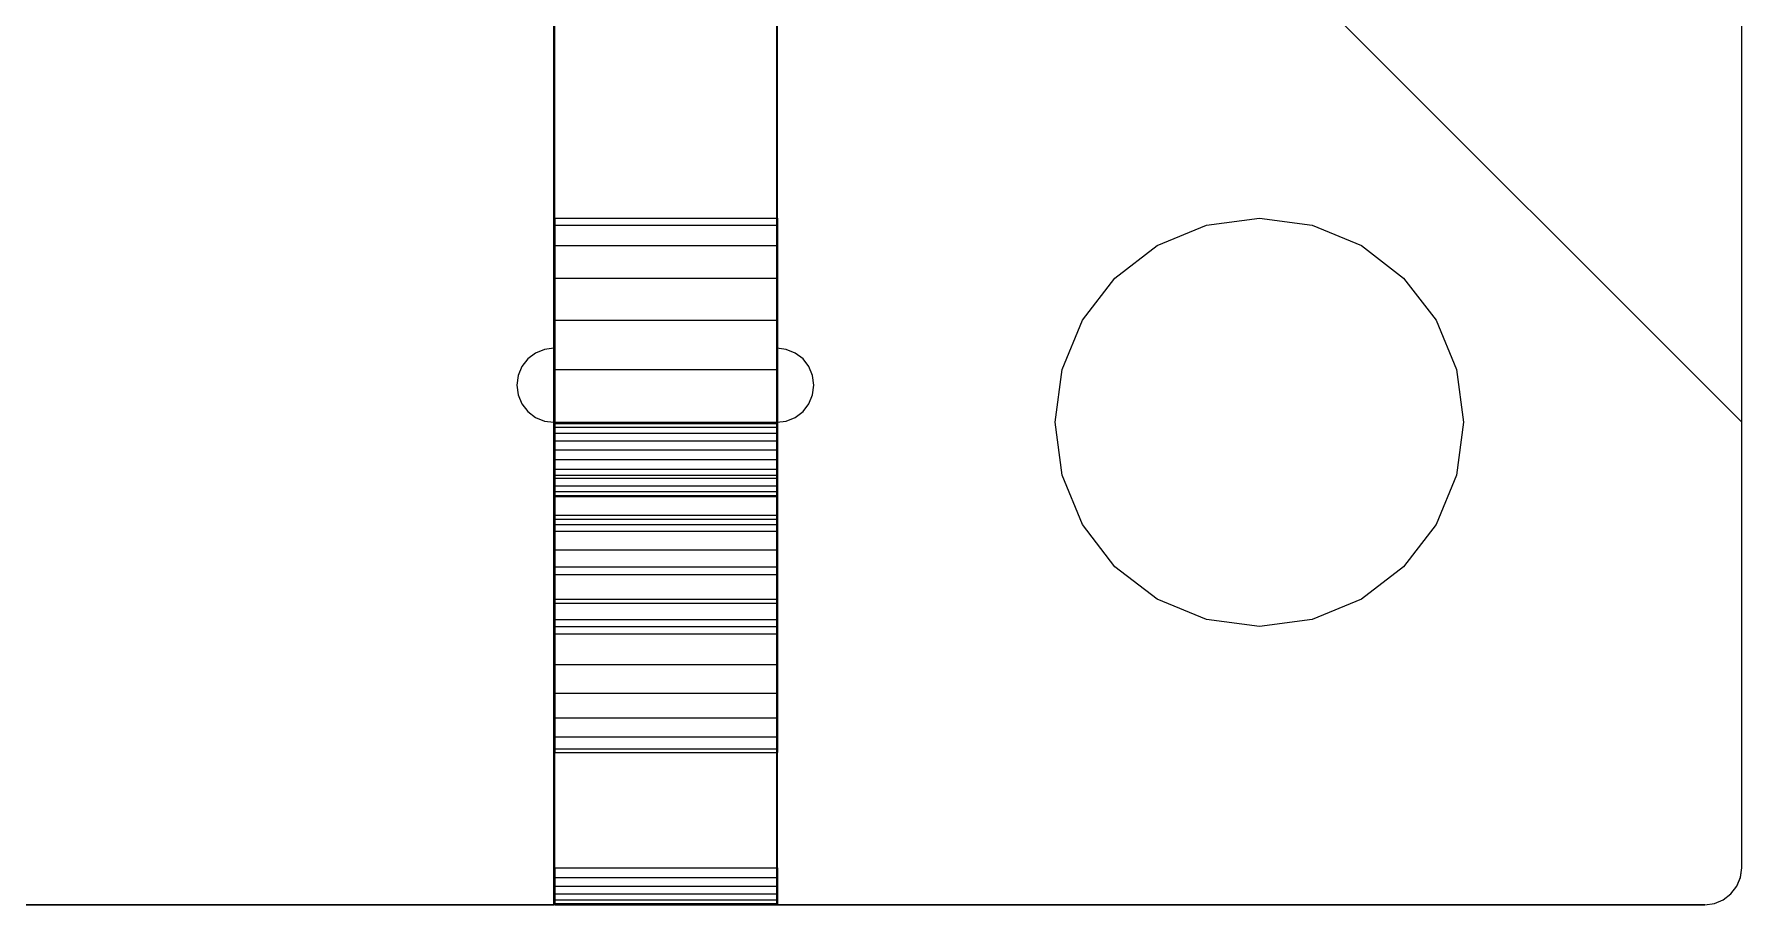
# Model space of a CAD drawing. Header units: metres. Extents: x 0 to 29.2, y 0 to 29.2.
# Drawn here: x 14.6 to 29.21, y 0 to 7.45 of the extents above; entities that cross this region are included whole.
import ezdxf

# ---------------------------------------------------------------- set-up
doc = ezdxf.new("R2010")
doc.units = ezdxf.units.M

msp = doc.modelspace()

# ---------------------------------------------------------------- linework, layer by layer
at = {"layer": 'Flat node sheet#1'}
for p, q in [((19.05, 29.21, 20.955), (19.05, 4.763, 20.955)), ((19.05, 29.21, 19.05), (19.05, 4.763, 19.05)), ((20.955, 4.763, 20.955), (20.955, 29.21, 20.955)), ((20.955, 4.763, 19.05), (20.955, 29.21, 19.05)), ((19.057, 0.318, 29.209), (19.057, 28.893, 29.206)), ((20.962, 0.318, 29.209), (20.962, 28.893, 29.206)), ((19.05, 0, 10.16), (19.05, 24.448, 10.16)), ((19.05, 0, 8.255), (19.05, 24.448, 8.255)), ((20.955, 0, 10.16), (20.955, 24.448, 10.16)), ((20.955, 0, 8.255), (20.955, 24.448, 8.255)), ((19.057, 0.318, -0.001), (19.057, 8.255, -0.001)), ((20.962, 0.318, -0.001), (20.962, 8.255, -0.001)), ((25.083, 8.255, 10.16), (29.21, 4.128, 10.16)), ((25.083, 8.255, 8.255), (29.21, 4.128, 8.255)), ((29.21, 0.318, 20.955), (29.21, 8.255, 20.955)), ((29.21, 0.318, 19.05), (29.21, 8.255, 19.05)), ((19.057, 5.814, 25.533), (19.057, 5.874, 25.081)), ((19.057, 5.874, 25.081), (19.057, 5.814, 24.629)), ((19.057, 5.874, 25.081), (20.962, 5.874, 25.081)), ((20.962, 5.814, 25.533), (20.962, 5.874, 25.081)), ((20.962, 5.874, 25.081), (20.962, 5.814, 24.629)), ((24.631, 5.814, 10.16), (25.083, 5.874, 10.16)), ((24.631, 5.814, 8.255), (25.083, 5.874, 8.255)), ((24.631, 5.814, 20.955), (25.083, 5.874, 20.955)), ((24.631, 5.814, 19.05), (25.083, 5.874, 19.05)), ((25.083, 5.874, 10.16), (25.534, 5.814, 10.16)), ((25.083, 5.874, 8.255), (25.534, 5.814, 8.255)), ((25.083, 5.874, 10.16), (25.083, 5.874, 8.255)), ((25.083, 5.874, 20.955), (25.534, 5.814, 20.955)), ((25.083, 5.874, 19.05), (25.534, 5.814, 19.05)), ((25.083, 5.874, 20.955), (25.083, 5.874, 19.05)), ((19.057, 5.64, 25.954), (19.057, 5.814, 25.533)), ((19.057, 5.814, 24.629), (19.057, 5.64, 24.208)), ((19.057, 5.814, 25.533), (20.962, 5.814, 25.533)), ((19.057, 5.814, 24.629), (20.962, 5.814, 24.629)), ((20.962, 5.64, 25.954), (20.962, 5.814, 25.533)), ((20.962, 5.814, 24.629), (20.962, 5.64, 24.208)), ((24.209, 5.64, 10.16), (24.631, 5.814, 10.16)), ((24.209, 5.64, 8.255), (24.631, 5.814, 8.255)), ((24.209, 5.64, 20.955), (24.631, 5.814, 20.955)), ((24.209, 5.64, 19.05), (24.631, 5.814, 19.05)), ((24.631, 5.814, 10.16), (24.631, 5.814, 8.255)), ((24.631, 5.814, 20.955), (24.631, 5.814, 19.05)), ((25.534, 5.814, 10.16), (25.956, 5.64, 10.16)), ((25.534, 5.814, 8.255), (25.956, 5.64, 8.255)), ((25.534, 5.814, 10.16), (25.534, 5.814, 8.255)), ((25.534, 5.814, 20.955), (25.956, 5.64, 20.955)), ((25.534, 5.814, 19.05), (25.956, 5.64, 19.05)), ((25.534, 5.814, 20.955), (25.534, 5.814, 19.05)), ((19.057, 5.362, 26.316), (19.057, 5.64, 25.954)), ((19.057, 5.64, 24.208), (19.057, 5.362, 23.847)), ((19.057, 5.64, 25.954), (20.962, 5.64, 25.954)), ((19.057, 5.64, 24.208), (20.962, 5.64, 24.208)), ((20.962, 5.362, 26.316), (20.962, 5.64, 25.954)), ((20.962, 5.64, 24.208), (20.962, 5.362, 23.847)), ((23.848, 5.362, 10.16), (24.209, 5.64, 10.16)), ((23.848, 5.362, 8.255), (24.209, 5.64, 8.255)), ((23.848, 5.362, 20.955), (24.209, 5.64, 20.955)), ((23.848, 5.362, 19.05), (24.209, 5.64, 19.05)), ((24.209, 5.64, 10.16), (24.209, 5.64, 8.255)), ((24.209, 5.64, 20.955), (24.209, 5.64, 19.05)), ((25.956, 5.64, 10.16), (26.317, 5.362, 10.16)), ((25.956, 5.64, 8.255), (26.317, 5.362, 8.255)), ((25.956, 5.64, 10.16), (25.956, 5.64, 8.255)), ((25.956, 5.64, 20.955), (26.317, 5.362, 20.955)), ((25.956, 5.64, 19.05), (26.317, 5.362, 19.05)), ((25.956, 5.64, 20.955), (25.956, 5.64, 19.05)), ((19.057, 5.001, 26.594), (19.057, 5.362, 26.316)), ((19.057, 5.362, 23.847), (19.057, 5.001, 23.569)), ((19.057, 5.362, 26.316), (20.962, 5.362, 26.316)), ((19.057, 5.362, 23.847), (20.962, 5.362, 23.847)), ((20.962, 5.001, 26.594), (20.962, 5.362, 26.316)), ((20.962, 5.362, 23.847), (20.962, 5.001, 23.569)), ((23.57, 5.001, 10.16), (23.848, 5.362, 10.16)), ((23.57, 5.001, 8.255), (23.848, 5.362, 8.255)), ((23.57, 5.001, 20.955), (23.848, 5.362, 20.955)), ((23.57, 5.001, 19.05), (23.848, 5.362, 19.05)), ((23.848, 5.362, 10.16), (23.848, 5.362, 8.255)), ((23.848, 5.362, 20.955), (23.848, 5.362, 19.05)), ((26.317, 5.362, 10.16), (26.595, 5.001, 10.16)), ((26.317, 5.362, 8.255), (26.595, 5.001, 8.255)), ((26.317, 5.362, 10.16), (26.317, 5.362, 8.255)), ((26.317, 5.362, 20.955), (26.595, 5.001, 20.955)), ((26.317, 5.362, 19.05), (26.595, 5.001, 19.05)), ((26.317, 5.362, 20.955), (26.317, 5.362, 19.05)), ((19.057, 5.001, 23.569), (19.057, 4.579, 23.395)), ((19.057, 4.579, 26.768), (19.057, 5.001, 26.594)), ((19.057, 5.001, 26.594), (20.962, 5.001, 26.594)), ((19.057, 5.001, 23.569), (20.962, 5.001, 23.569)), ((20.962, 5.001, 23.569), (20.962, 4.579, 23.395)), ((20.962, 4.579, 26.768), (20.962, 5.001, 26.594)), ((23.396, 4.579, 10.16), (23.57, 5.001, 10.16)), ((23.396, 4.579, 8.255), (23.57, 5.001, 8.255)), ((23.396, 4.579, 20.955), (23.57, 5.001, 20.955)), ((23.396, 4.579, 19.05), (23.57, 5.001, 19.05)), ((23.57, 5.001, 10.16), (23.57, 5.001, 8.255)), ((23.57, 5.001, 20.955), (23.57, 5.001, 19.05)), ((26.595, 5.001, 10.16), (26.769, 4.579, 10.16)), ((26.595, 5.001, 8.255), (26.769, 4.579, 8.255)), ((26.595, 5.001, 10.16), (26.595, 5.001, 8.255)), ((26.595, 5.001, 20.955), (26.769, 4.579, 20.955)), ((26.595, 5.001, 19.05), (26.769, 4.579, 19.05)), ((26.595, 5.001, 20.955), (26.595, 5.001, 19.05)), ((18.891, 4.72, 20.955), (18.825, 4.67, 20.955)), ((18.891, 4.72, 19.05), (18.825, 4.67, 19.05)), ((18.968, 4.752, 20.955), (18.891, 4.72, 20.955)), ((18.968, 4.752, 19.05), (18.891, 4.72, 19.05)), ((18.891, 4.72, 20.955), (18.891, 4.72, 19.05)), ((19.05, 4.763, 20.955), (18.968, 4.752, 20.955)), ((19.05, 4.763, 19.05), (18.968, 4.752, 19.05)), ((18.968, 4.752, 20.955), (18.968, 4.752, 19.05)), ((19.05, 4.763, 20.955), (19.05, 4.763, 19.05)), ((21.037, 4.752, 20.955), (20.955, 4.763, 20.955)), ((21.037, 4.752, 19.05), (20.955, 4.763, 19.05)), ((20.955, 4.763, 20.955), (20.955, 4.763, 19.05)), ((21.114, 4.72, 20.955), (21.037, 4.752, 20.955)), ((21.114, 4.72, 19.05), (21.037, 4.752, 19.05)), ((21.037, 4.752, 20.955), (21.037, 4.752, 19.05)), ((21.18, 4.67, 20.955), (21.114, 4.72, 20.955)), ((21.18, 4.67, 19.05), (21.114, 4.72, 19.05)), ((21.114, 4.72, 20.955), (21.114, 4.72, 19.05)), ((18.775, 4.604, 20.955), (18.743, 4.527, 20.955)), ((18.775, 4.604, 19.05), (18.743, 4.527, 19.05)), ((18.825, 4.67, 20.955), (18.775, 4.604, 20.955)), ((18.825, 4.67, 19.05), (18.775, 4.604, 19.05)), ((18.775, 4.604, 20.955), (18.775, 4.604, 19.05)), ((18.825, 4.67, 20.955), (18.825, 4.67, 19.05)), ((19.057, 4.579, 23.395), (19.057, 4.128, 23.335)), ((19.057, 4.128, 26.828), (19.057, 4.579, 26.768)), ((19.057, 4.579, 23.395), (20.962, 4.579, 23.395)), ((19.057, 4.579, 26.768), (20.962, 4.579, 26.768)), ((20.962, 4.579, 23.395), (20.962, 4.128, 23.335)), ((20.962, 4.128, 26.828), (20.962, 4.579, 26.768)), ((21.23, 4.604, 20.955), (21.18, 4.67, 20.955)), ((21.23, 4.604, 19.05), (21.18, 4.67, 19.05)), ((21.18, 4.67, 20.955), (21.18, 4.67, 19.05)), ((21.262, 4.527, 20.955), (21.23, 4.604, 20.955)), ((21.262, 4.527, 19.05), (21.23, 4.604, 19.05)), ((21.23, 4.604, 20.955), (21.23, 4.604, 19.05)), ((23.336, 4.128, 10.16), (23.396, 4.579, 10.16)), ((23.336, 4.128, 8.255), (23.396, 4.579, 8.255)), ((23.336, 4.128, 20.955), (23.396, 4.579, 20.955)), ((23.336, 4.128, 19.05), (23.396, 4.579, 19.05)), ((23.396, 4.579, 10.16), (23.396, 4.579, 8.255)), ((23.396, 4.579, 20.955), (23.396, 4.579, 19.05)), ((26.769, 4.579, 10.16), (26.829, 4.128, 10.16)), ((26.769, 4.579, 8.255), (26.829, 4.128, 8.255)), ((26.769, 4.579, 10.16), (26.769, 4.579, 8.255)), ((26.769, 4.579, 20.955), (26.829, 4.128, 20.955)), ((26.769, 4.579, 19.05), (26.829, 4.128, 19.05)), ((26.769, 4.579, 20.955), (26.769, 4.579, 19.05)), ((18.743, 4.527, 20.955), (18.733, 4.445, 20.955)), ((18.743, 4.527, 19.05), (18.733, 4.445, 19.05)), ((18.733, 4.445, 20.955), (18.743, 4.363, 20.955)), ((18.733, 4.445, 19.05), (18.743, 4.363, 19.05)), ((18.733, 4.445, 20.955), (18.733, 4.445, 19.05)), ((18.743, 4.527, 20.955), (18.743, 4.527, 19.05)), ((21.273, 4.445, 20.955), (21.262, 4.527, 20.955)), ((21.273, 4.445, 19.05), (21.262, 4.527, 19.05)), ((21.262, 4.527, 20.955), (21.262, 4.527, 19.05)), ((21.262, 4.363, 20.955), (21.273, 4.445, 20.955)), ((21.262, 4.363, 19.05), (21.273, 4.445, 19.05)), ((21.273, 4.445, 20.955), (21.273, 4.445, 19.05)), ((18.743, 4.363, 20.955), (18.775, 4.286, 20.955)), ((18.743, 4.363, 19.05), (18.775, 4.286, 19.05)), ((18.743, 4.363, 20.955), (18.743, 4.363, 19.05)), ((18.775, 4.286, 20.955), (18.825, 4.22, 20.955)), ((18.775, 4.286, 19.05), (18.825, 4.22, 19.05)), ((18.775, 4.286, 20.955), (18.775, 4.286, 19.05)), ((21.18, 4.22, 20.955), (21.23, 4.286, 20.955)), ((21.18, 4.22, 19.05), (21.23, 4.286, 19.05)), ((21.23, 4.286, 20.955), (21.262, 4.363, 20.955)), ((21.23, 4.286, 19.05), (21.262, 4.363, 19.05)), ((21.23, 4.286, 20.955), (21.23, 4.286, 19.05)), ((21.262, 4.363, 20.955), (21.262, 4.363, 19.05)), ((18.825, 4.22, 20.955), (18.891, 4.17, 20.955)), ((18.825, 4.22, 19.05), (18.891, 4.17, 19.05)), ((18.825, 4.22, 20.955), (18.825, 4.22, 19.05)), ((18.891, 4.17, 20.955), (18.968, 4.138, 20.955)), ((18.891, 4.17, 19.05), (18.968, 4.138, 19.05)), ((18.891, 4.17, 20.955), (18.891, 4.17, 19.05)), ((18.968, 4.138, 20.955), (19.05, 4.128, 20.955)), ((18.968, 4.138, 19.05), (19.05, 4.128, 19.05)), ((18.968, 4.138, 20.955), (18.968, 4.138, 19.05)), ((19.05, 4.128, 20.955), (20.955, 4.128, 20.955)), ((19.05, 4.128, 19.05), (20.955, 4.128, 19.05)), ((19.05, 4.128, 20.955), (19.05, 4.128, 19.05)), ((19.057, 4.128, 23.335), (19.057, 3.676, 23.395)), ((19.057, 3.676, 26.768), (19.057, 4.128, 26.828)), ((19.057, 4.128, 20.954), (19.057, 4.128, 19.049)), ((19.057, 0, 14.604), (19.057, 4.128, 19.049)), ((19.057, 4.128, 20.954), (19.057, 4.117, 21.036)), ((19.057, 4.128, 20.954), (20.962, 4.128, 20.954)), ((19.057, 4.128, 19.049), (20.962, 4.128, 19.049)), ((19.057, 4.128, 23.335), (20.962, 4.128, 23.335)), ((19.057, 4.128, 26.828), (20.962, 4.128, 26.828)), ((19.057, 4.117, 21.036), (19.057, 4.085, 21.113)), ((19.057, 4.117, 21.036), (20.962, 4.117, 21.036)), ((20.955, 4.128, 20.955), (21.037, 4.138, 20.955)), ((20.955, 4.128, 19.05), (21.037, 4.138, 19.05)), ((20.955, 4.128, 20.955), (20.955, 4.128, 19.05)), ((20.962, 4.128, 20.954), (20.962, 4.117, 21.036)), ((20.962, 4.128, 20.954), (20.962, 4.128, 19.049)), ((20.962, 0, 14.604), (20.962, 4.128, 19.049)), ((20.962, 4.128, 23.335), (20.962, 3.676, 23.395)), ((20.962, 3.676, 26.768), (20.962, 4.128, 26.828)), ((20.962, 4.117, 21.036), (20.962, 4.085, 21.113)), ((21.037, 4.138, 20.955), (21.114, 4.17, 20.955)), ((21.037, 4.138, 19.05), (21.114, 4.17, 19.05)), ((21.037, 4.138, 20.955), (21.037, 4.138, 19.05)), ((21.114, 4.17, 20.955), (21.18, 4.22, 20.955)), ((21.114, 4.17, 19.05), (21.18, 4.22, 19.05)), ((21.114, 4.17, 20.955), (21.114, 4.17, 19.05)), ((21.18, 4.22, 20.955), (21.18, 4.22, 19.05)), ((23.396, 3.676, 10.16), (23.336, 4.128, 10.16)), ((23.396, 3.676, 8.255), (23.336, 4.128, 8.255)), ((23.336, 4.128, 10.16), (23.336, 4.128, 8.255)), ((23.396, 3.676, 20.955), (23.336, 4.128, 20.955)), ((23.396, 3.676, 19.05), (23.336, 4.128, 19.05)), ((23.336, 4.128, 20.955), (23.336, 4.128, 19.05)), ((26.829, 4.128, 10.16), (26.769, 3.676, 10.16)), ((26.829, 4.128, 8.255), (26.769, 3.676, 8.255)), ((26.829, 4.128, 20.955), (26.769, 3.676, 20.955)), ((26.829, 4.128, 19.05), (26.769, 3.676, 19.05)), ((26.829, 4.128, 10.16), (26.829, 4.128, 8.255)), ((26.829, 4.128, 20.955), (26.829, 4.128, 19.05)), ((29.21, 0.318, 10.16), (29.21, 4.128, 10.16)), ((29.21, 0.318, 8.255), (29.21, 4.128, 8.255)), ((29.21, 4.128, 10.16), (29.21, 4.128, 8.255)), ((19.057, 4.085, 21.113), (19.057, 4.035, 21.178)), ((19.057, 4.085, 21.113), (20.962, 4.085, 21.113)), ((19.057, 4.035, 21.178), (19.057, 3.969, 21.229)), ((19.057, 4.035, 21.178), (20.962, 4.035, 21.178)), ((19.057, 3.969, 21.229), (19.057, 3.892, 21.26)), ((19.057, 3.969, 21.229), (20.962, 3.969, 21.229)), ((20.962, 4.085, 21.113), (20.962, 4.035, 21.178)), ((20.962, 4.035, 21.178), (20.962, 3.969, 21.229)), ((20.962, 3.969, 21.229), (20.962, 3.892, 21.26)), ((19.057, 3.892, 21.26), (19.057, 3.81, 21.271)), ((19.057, 3.892, 21.26), (20.962, 3.892, 21.26)), ((19.057, 3.81, 21.271), (19.057, 3.728, 21.26)), ((19.057, 3.81, 21.271), (20.962, 3.81, 21.271)), ((20.962, 3.892, 21.26), (20.962, 3.81, 21.271)), ((20.962, 3.81, 21.271), (20.962, 3.728, 21.26)), ((19.057, 3.728, 21.26), (19.057, 3.651, 21.229)), ((19.057, 3.728, 21.26), (20.962, 3.728, 21.26)), ((19.057, 3.676, 23.395), (19.057, 3.254, 23.569)), ((19.057, 3.254, 26.594), (19.057, 3.676, 26.768)), ((19.057, 3.676, 23.395), (20.962, 3.676, 23.395)), ((19.057, 3.676, 26.768), (20.962, 3.676, 26.768)), ((20.962, 3.728, 21.26), (20.962, 3.651, 21.229)), ((20.962, 3.676, 23.395), (20.962, 3.254, 23.569)), ((20.962, 3.254, 26.594), (20.962, 3.676, 26.768)), ((23.57, 3.254, 10.16), (23.396, 3.676, 10.16)), ((23.57, 3.254, 8.255), (23.396, 3.676, 8.255)), ((23.396, 3.676, 10.16), (23.396, 3.676, 8.255)), ((23.57, 3.254, 20.955), (23.396, 3.676, 20.955)), ((23.57, 3.254, 19.05), (23.396, 3.676, 19.05)), ((23.396, 3.676, 20.955), (23.396, 3.676, 19.05)), ((26.769, 3.676, 10.16), (26.595, 3.254, 10.16)), ((26.769, 3.676, 8.255), (26.595, 3.254, 8.255)), ((26.769, 3.676, 20.955), (26.595, 3.254, 20.955)), ((26.769, 3.676, 19.05), (26.595, 3.254, 19.05)), ((26.769, 3.676, 10.16), (26.769, 3.676, 8.255)), ((26.769, 3.676, 20.955), (26.769, 3.676, 19.05)), ((19.057, 3.651, 21.229), (19.057, 3.585, 21.178)), ((19.057, 3.651, 21.229), (20.962, 3.651, 21.229)), ((19.057, 3.585, 21.178), (19.057, 3.535, 21.113)), ((19.057, 3.585, 21.178), (20.962, 3.585, 21.178)), ((19.057, 3.535, 21.113), (19.057, 3.503, 21.036)), ((19.057, 3.535, 21.113), (20.962, 3.535, 21.113)), ((20.962, 3.651, 21.229), (20.962, 3.585, 21.178)), ((20.962, 3.585, 21.178), (20.962, 3.535, 21.113)), ((20.962, 3.535, 21.113), (20.962, 3.503, 21.036)), ((19.057, 3.503, 21.036), (19.057, 3.493, 20.954)), ((19.057, 3.503, 21.036), (20.962, 3.503, 21.036)), ((19.057, 0, 20.954), (19.057, 3.493, 20.954)), ((19.057, 3.493, 20.954), (20.962, 3.493, 20.954)), ((20.962, 3.503, 21.036), (20.962, 3.493, 20.954)), ((20.962, 0, 20.954), (20.962, 3.493, 20.954)), ((19.057, 3.299, 2.58), (19.057, 3.334, 2.317)), ((19.057, 3.334, 2.317), (19.057, 3.299, 2.054)), ((19.057, 3.334, 2.317), (20.962, 3.334, 2.317)), ((19.057, 3.198, 2.825), (19.057, 3.299, 2.58)), ((19.057, 3.299, 2.054), (19.057, 3.198, 1.809)), ((19.057, 3.299, 2.58), (20.962, 3.299, 2.58)), ((19.057, 3.299, 2.054), (20.962, 3.299, 2.054)), ((19.057, 2.893, 26.316), (19.057, 3.254, 26.594)), ((19.057, 3.254, 23.569), (19.057, 2.893, 23.847)), ((19.057, 3.254, 23.569), (20.962, 3.254, 23.569)), ((19.057, 3.254, 26.594), (20.962, 3.254, 26.594)), ((20.962, 3.299, 2.58), (20.962, 3.334, 2.317)), ((20.962, 3.334, 2.317), (20.962, 3.299, 2.054)), ((20.962, 3.198, 2.825), (20.962, 3.299, 2.58)), ((20.962, 3.299, 2.054), (20.962, 3.198, 1.809)), ((20.962, 3.254, 23.569), (20.962, 2.893, 23.847)), ((20.962, 2.893, 26.316), (20.962, 3.254, 26.594)), ((23.848, 2.893, 10.16), (23.57, 3.254, 10.16)), ((23.848, 2.893, 8.255), (23.57, 3.254, 8.255)), ((23.57, 3.254, 10.16), (23.57, 3.254, 8.255)), ((23.848, 2.893, 20.955), (23.57, 3.254, 20.955)), ((23.848, 2.893, 19.05), (23.57, 3.254, 19.05)), ((23.57, 3.254, 20.955), (23.57, 3.254, 19.05)), ((26.595, 3.254, 10.16), (26.317, 2.893, 10.16)), ((26.595, 3.254, 8.255), (26.317, 2.893, 8.255)), ((26.595, 3.254, 20.955), (26.317, 2.893, 20.955)), ((26.595, 3.254, 19.05), (26.317, 2.893, 19.05)), ((26.595, 3.254, 10.16), (26.595, 3.254, 8.255)), ((26.595, 3.254, 20.955), (26.595, 3.254, 19.05)), ((19.057, 3.036, 3.035), (19.057, 3.198, 2.825)), ((19.057, 3.198, 1.809), (19.057, 3.036, 1.598)), ((19.057, 3.198, 2.825), (20.962, 3.198, 2.825)), ((19.057, 3.198, 1.809), (20.962, 3.198, 1.809)), ((20.962, 3.036, 3.035), (20.962, 3.198, 2.825)), ((20.962, 3.198, 1.809), (20.962, 3.036, 1.598)), ((19.057, 2.826, 3.196), (19.057, 3.036, 3.035)), ((19.057, 3.036, 1.598), (19.057, 2.826, 1.437)), ((19.057, 3.036, 3.035), (20.962, 3.036, 3.035)), ((19.057, 3.036, 1.598), (20.962, 3.036, 1.598)), ((20.962, 2.826, 3.196), (20.962, 3.036, 3.035)), ((20.962, 3.036, 1.598), (20.962, 2.826, 1.437)), ((19.057, 2.615, 25.954), (19.057, 2.893, 26.316)), ((19.057, 2.893, 23.847), (19.057, 2.615, 24.208)), ((19.057, 2.893, 23.847), (20.962, 2.893, 23.847)), ((19.057, 2.893, 26.316), (20.962, 2.893, 26.316)), ((19.057, 2.581, 3.298), (19.057, 2.826, 3.196)), ((19.057, 2.826, 1.437), (19.057, 2.581, 1.335)), ((19.057, 2.826, 3.196), (20.962, 2.826, 3.196)), ((19.057, 2.826, 1.437), (20.962, 2.826, 1.437)), ((20.962, 2.893, 23.847), (20.962, 2.615, 24.208)), ((20.962, 2.615, 25.954), (20.962, 2.893, 26.316)), ((20.962, 2.581, 3.298), (20.962, 2.826, 3.196)), ((20.962, 2.826, 1.437), (20.962, 2.581, 1.335)), ((24.209, 2.615, 10.16), (23.848, 2.893, 10.16)), ((24.209, 2.615, 8.255), (23.848, 2.893, 8.255)), ((23.848, 2.893, 10.16), (23.848, 2.893, 8.255)), ((24.209, 2.615, 20.955), (23.848, 2.893, 20.955)), ((24.209, 2.615, 19.05), (23.848, 2.893, 19.05)), ((23.848, 2.893, 20.955), (23.848, 2.893, 19.05)), ((26.317, 2.893, 10.16), (25.956, 2.615, 10.16)), ((26.317, 2.893, 8.255), (25.956, 2.615, 8.255)), ((26.317, 2.893, 20.955), (25.956, 2.615, 20.955)), ((26.317, 2.893, 19.05), (25.956, 2.615, 19.05)), ((26.317, 2.893, 10.16), (26.317, 2.893, 8.255)), ((26.317, 2.893, 20.955), (26.317, 2.893, 19.05)), ((19.057, 2.441, 25.533), (19.057, 2.615, 25.954)), ((19.057, 2.615, 24.208), (19.057, 2.441, 24.629)), ((19.057, 2.615, 24.208), (20.962, 2.615, 24.208)), ((19.057, 2.615, 25.954), (20.962, 2.615, 25.954)), ((19.057, 2.318, 3.333), (19.057, 2.581, 3.298)), ((19.057, 2.581, 1.335), (19.057, 2.318, 1.301)), ((19.057, 2.581, 3.298), (20.962, 2.581, 3.298)), ((19.057, 2.581, 1.335), (20.962, 2.581, 1.335)), ((20.962, 2.615, 24.208), (20.962, 2.441, 24.629)), ((20.962, 2.441, 25.533), (20.962, 2.615, 25.954)), ((20.962, 2.318, 3.333), (20.962, 2.581, 3.298)), ((20.962, 2.581, 1.335), (20.962, 2.318, 1.301)), ((24.631, 2.441, 10.16), (24.209, 2.615, 10.16)), ((24.631, 2.441, 8.255), (24.209, 2.615, 8.255)), ((24.209, 2.615, 10.16), (24.209, 2.615, 8.255)), ((24.631, 2.441, 20.955), (24.209, 2.615, 20.955)), ((24.631, 2.441, 19.05), (24.209, 2.615, 19.05)), ((24.209, 2.615, 20.955), (24.209, 2.615, 19.05)), ((25.956, 2.615, 10.16), (25.534, 2.441, 10.16)), ((25.956, 2.615, 8.255), (25.534, 2.441, 8.255)), ((25.956, 2.615, 20.955), (25.534, 2.441, 20.955)), ((25.956, 2.615, 19.05), (25.534, 2.441, 19.05)), ((25.956, 2.615, 10.16), (25.956, 2.615, 8.255)), ((25.956, 2.615, 20.955), (25.956, 2.615, 19.05)), ((19.057, 2.381, 25.081), (19.057, 2.441, 25.533)), ((19.057, 2.441, 24.629), (19.057, 2.381, 25.081)), ((19.057, 2.441, 24.629), (20.962, 2.441, 24.629)), ((19.057, 2.441, 25.533), (20.962, 2.441, 25.533)), ((19.057, 2.381, 25.081), (20.962, 2.381, 25.081)), ((20.962, 2.441, 24.629), (20.962, 2.381, 25.081)), ((20.962, 2.381, 25.081), (20.962, 2.441, 25.533)), ((25.083, 2.381, 10.16), (24.631, 2.441, 10.16)), ((25.083, 2.381, 8.255), (24.631, 2.441, 8.255)), ((24.631, 2.441, 10.16), (24.631, 2.441, 8.255)), ((25.083, 2.381, 20.955), (24.631, 2.441, 20.955)), ((25.083, 2.381, 19.05), (24.631, 2.441, 19.05)), ((24.631, 2.441, 20.955), (24.631, 2.441, 19.05)), ((25.534, 2.441, 10.16), (25.083, 2.381, 10.16)), ((25.534, 2.441, 8.255), (25.083, 2.381, 8.255)), ((25.534, 2.441, 20.955), (25.083, 2.381, 20.955)), ((25.534, 2.441, 19.05), (25.083, 2.381, 19.05)), ((25.083, 2.381, 10.16), (25.083, 2.381, 8.255)), ((25.083, 2.381, 20.955), (25.083, 2.381, 19.05)), ((25.534, 2.441, 10.16), (25.534, 2.441, 8.255)), ((25.534, 2.441, 20.955), (25.534, 2.441, 19.05)), ((19.057, 2.055, 3.298), (19.057, 2.318, 3.333)), ((19.057, 2.318, 1.301), (19.057, 2.055, 1.335)), ((19.057, 2.318, 3.333), (20.962, 2.318, 3.333)), ((19.057, 2.318, 1.301), (20.962, 2.318, 1.301)), ((20.962, 2.055, 3.298), (20.962, 2.318, 3.333)), ((20.962, 2.318, 1.301), (20.962, 2.055, 1.335)), ((19.057, 2.055, 1.335), (19.057, 1.81, 1.437)), ((19.057, 1.81, 3.196), (19.057, 2.055, 3.298)), ((19.057, 2.055, 3.298), (20.962, 2.055, 3.298)), ((19.057, 2.055, 1.335), (20.962, 2.055, 1.335)), ((20.962, 2.055, 1.335), (20.962, 1.81, 1.437)), ((20.962, 1.81, 3.196), (20.962, 2.055, 3.298)), ((19.057, 1.81, 1.437), (19.057, 1.599, 1.598)), ((19.057, 1.599, 3.035), (19.057, 1.81, 3.196)), ((19.057, 1.81, 1.437), (20.962, 1.81, 1.437)), ((19.057, 1.81, 3.196), (20.962, 1.81, 3.196)), ((20.962, 1.81, 1.437), (20.962, 1.599, 1.598)), ((20.962, 1.599, 3.035), (20.962, 1.81, 3.196)), ((19.057, 1.599, 1.598), (19.057, 1.438, 1.809)), ((19.057, 1.438, 2.825), (19.057, 1.599, 3.035)), ((19.057, 1.599, 1.598), (20.962, 1.599, 1.598)), ((19.057, 1.599, 3.035), (20.962, 1.599, 3.035)), ((20.962, 1.599, 1.598), (20.962, 1.438, 1.809)), ((20.962, 1.438, 2.825), (20.962, 1.599, 3.035)), ((19.057, 1.438, 1.809), (19.057, 1.336, 2.054)), ((19.057, 1.336, 2.58), (19.057, 1.438, 2.825)), ((19.057, 1.438, 1.809), (20.962, 1.438, 1.809)), ((19.057, 1.438, 2.825), (20.962, 1.438, 2.825)), ((19.057, 1.336, 2.054), (19.057, 1.302, 2.317)), ((19.057, 1.302, 2.317), (19.057, 1.336, 2.58)), ((19.057, 1.336, 2.054), (20.962, 1.336, 2.054)), ((19.057, 1.336, 2.58), (20.962, 1.336, 2.58)), ((20.962, 1.438, 1.809), (20.962, 1.336, 2.054)), ((20.962, 1.336, 2.58), (20.962, 1.438, 2.825)), ((20.962, 1.336, 2.054), (20.962, 1.302, 2.317)), ((20.962, 1.302, 2.317), (20.962, 1.336, 2.58)), ((19.057, 1.302, 2.317), (20.962, 1.302, 2.317)), ((19.057, 0.318, 29.209), (19.057, 0.235, 29.198)), ((19.057, 0.235, 0.01), (19.057, 0.318, -0.001)), ((19.057, 0.318, -0.001), (20.962, 0.318, -0.001)), ((19.057, 0.318, 29.209), (20.962, 0.318, 29.209)), ((20.962, 0.235, 0.01), (20.962, 0.318, -0.001)), ((20.962, 0.318, 29.209), (20.962, 0.235, 29.198)), ((29.199, 0.236, 10.16), (29.21, 0.318, 10.16)), ((29.199, 0.236, 8.255), (29.21, 0.318, 8.255)), ((29.199, 0.235, 20.955), (29.21, 0.318, 20.955)), ((29.199, 0.235, 19.05), (29.21, 0.318, 19.05)), ((29.21, 0.318, 10.16), (29.21, 0.318, 8.255)), ((29.21, 0.318, 20.955), (29.21, 0.318, 19.05)), ((19.057, 0.235, 29.198), (19.057, 0.159, 29.166)), ((19.057, 0.159, 0.041), (19.057, 0.235, 0.01)), ((19.057, 0.235, 0.01), (20.962, 0.235, 0.01)), ((19.057, 0.235, 29.198), (20.962, 0.235, 29.198)), ((19.057, 0.093, 0.092), (19.057, 0.159, 0.041)), ((19.057, 0.159, 29.166), (19.057, 0.093, 29.116)), ((19.057, 0.159, 0.041), (20.962, 0.159, 0.041)), ((19.057, 0.159, 29.166), (20.962, 0.159, 29.166)), ((20.962, 0.159, 0.041), (20.962, 0.235, 0.01)), ((20.962, 0.235, 29.198), (20.962, 0.159, 29.166)), ((20.962, 0.093, 0.092), (20.962, 0.159, 0.041)), ((20.962, 0.159, 29.166), (20.962, 0.093, 29.116)), ((29.117, 0.094, 10.16), (29.167, 0.16, 10.16)), ((29.117, 0.094, 8.255), (29.167, 0.16, 8.255)), ((29.117, 0.093, 20.955), (29.167, 0.159, 20.955)), ((29.117, 0.093, 19.05), (29.167, 0.159, 19.05)), ((29.167, 0.16, 10.16), (29.199, 0.236, 10.16)), ((29.167, 0.16, 8.255), (29.199, 0.236, 8.255)), ((29.167, 0.159, 20.955), (29.199, 0.235, 20.955)), ((29.167, 0.159, 19.05), (29.199, 0.235, 19.05)), ((29.167, 0.16, 10.16), (29.167, 0.16, 8.255)), ((29.167, 0.159, 20.955), (29.167, 0.159, 19.05)), ((29.199, 0.236, 10.16), (29.199, 0.236, 8.255)), ((29.199, 0.235, 20.955), (29.199, 0.235, 19.05)), ((28.893, 0, 20.955), (0.318, 0.002, 20.955)), ((28.893, 0, 19.05), (0.318, 0.002, 19.05)), ((10.16, 0, 10.16), (19.05, 0, 10.16)), ((10.16, 0, 8.255), (19.05, 0, 8.255)), ((19.05, 0, 10.16), (19.05, 0, 8.255)), ((19.057, 0.093, 29.116), (19.057, 0.043, 29.05)), ((19.057, 0.043, 0.158), (19.057, 0.093, 0.092)), ((19.057, 0.093, 0.092), (20.962, 0.093, 0.092)), ((19.057, 0.093, 29.116), (20.962, 0.093, 29.116)), ((19.057, 0.043, 29.05), (19.057, 0.011, 28.973)), ((19.057, 0.011, 0.234), (19.057, 0.043, 0.158)), ((19.057, 0.043, 0.158), (20.962, 0.043, 0.158)), ((19.057, 0.043, 29.05), (20.962, 0.043, 29.05)), ((19.057, 0, 0.316), (19.057, 0.011, 0.234)), ((19.057, 0.011, 28.973), (19.057, 0, 28.891)), ((19.057, 0.011, 0.234), (20.962, 0.011, 0.234)), ((19.057, 0.011, 28.973), (20.962, 0.011, 28.973)), ((19.057, 0, 28.891), (19.057, 0, 20.954)), ((19.057, 0, 14.604), (19.057, 0, 0.316)), ((19.057, 0, 0.316), (20.962, 0, 0.316)), ((19.057, 0, 14.604), (20.962, 0, 14.604)), ((19.057, 0, 28.891), (20.962, 0, 28.891)), ((19.057, 0, 20.954), (20.962, 0, 20.954)), ((20.955, 0, 10.16), (28.893, 0.001, 10.16)), ((20.955, 0, 8.255), (28.893, 0.001, 8.255)), ((20.955, 0, 10.16), (20.955, 0, 8.255)), ((20.962, 0.043, 0.158), (20.962, 0.093, 0.092)), ((20.962, 0.093, 29.116), (20.962, 0.043, 29.05)), ((20.962, 0.011, 0.234), (20.962, 0.043, 0.158)), ((20.962, 0.043, 29.05), (20.962, 0.011, 28.973)), ((20.962, 0, 0.316), (20.962, 0.011, 0.234)), ((20.962, 0.011, 28.973), (20.962, 0, 28.891)), ((20.962, 0, 14.604), (20.962, 0, 0.316)), ((20.962, 0, 28.891), (20.962, 0, 20.954)), ((28.893, 0.001, 10.16), (28.975, 0.012, 10.16)), ((28.893, 0.001, 8.255), (28.975, 0.012, 8.255)), ((28.893, 0, 20.955), (28.975, 0.011, 20.955)), ((28.893, 0, 19.05), (28.975, 0.011, 19.05)), ((28.893, 0.001, 10.16), (28.893, 0.001, 8.255)), ((28.893, 0, 20.955), (28.893, 0, 19.05)), ((28.975, 0.012, 10.16), (29.051, 0.043, 10.16)), ((28.975, 0.012, 8.255), (29.051, 0.043, 8.255)), ((28.975, 0.011, 20.955), (29.051, 0.043, 20.955)), ((28.975, 0.011, 19.05), (29.051, 0.043, 19.05)), ((28.975, 0.012, 10.16), (28.975, 0.012, 8.255)), ((28.975, 0.011, 20.955), (28.975, 0.011, 19.05)), ((29.051, 0.043, 10.16), (29.117, 0.094, 10.16)), ((29.051, 0.043, 8.255), (29.117, 0.094, 8.255)), ((29.051, 0.043, 20.955), (29.117, 0.093, 20.955)), ((29.051, 0.043, 19.05), (29.117, 0.093, 19.05)), ((29.051, 0.043, 10.16), (29.051, 0.043, 8.255)), ((29.051, 0.043, 20.955), (29.051, 0.043, 19.05)), ((29.117, 0.094, 10.16), (29.117, 0.094, 8.255)), ((29.117, 0.093, 20.955), (29.117, 0.093, 19.05))]:
    msp.add_line(p, q, dxfattribs=at)

doc.saveas('drawing.dxf')
